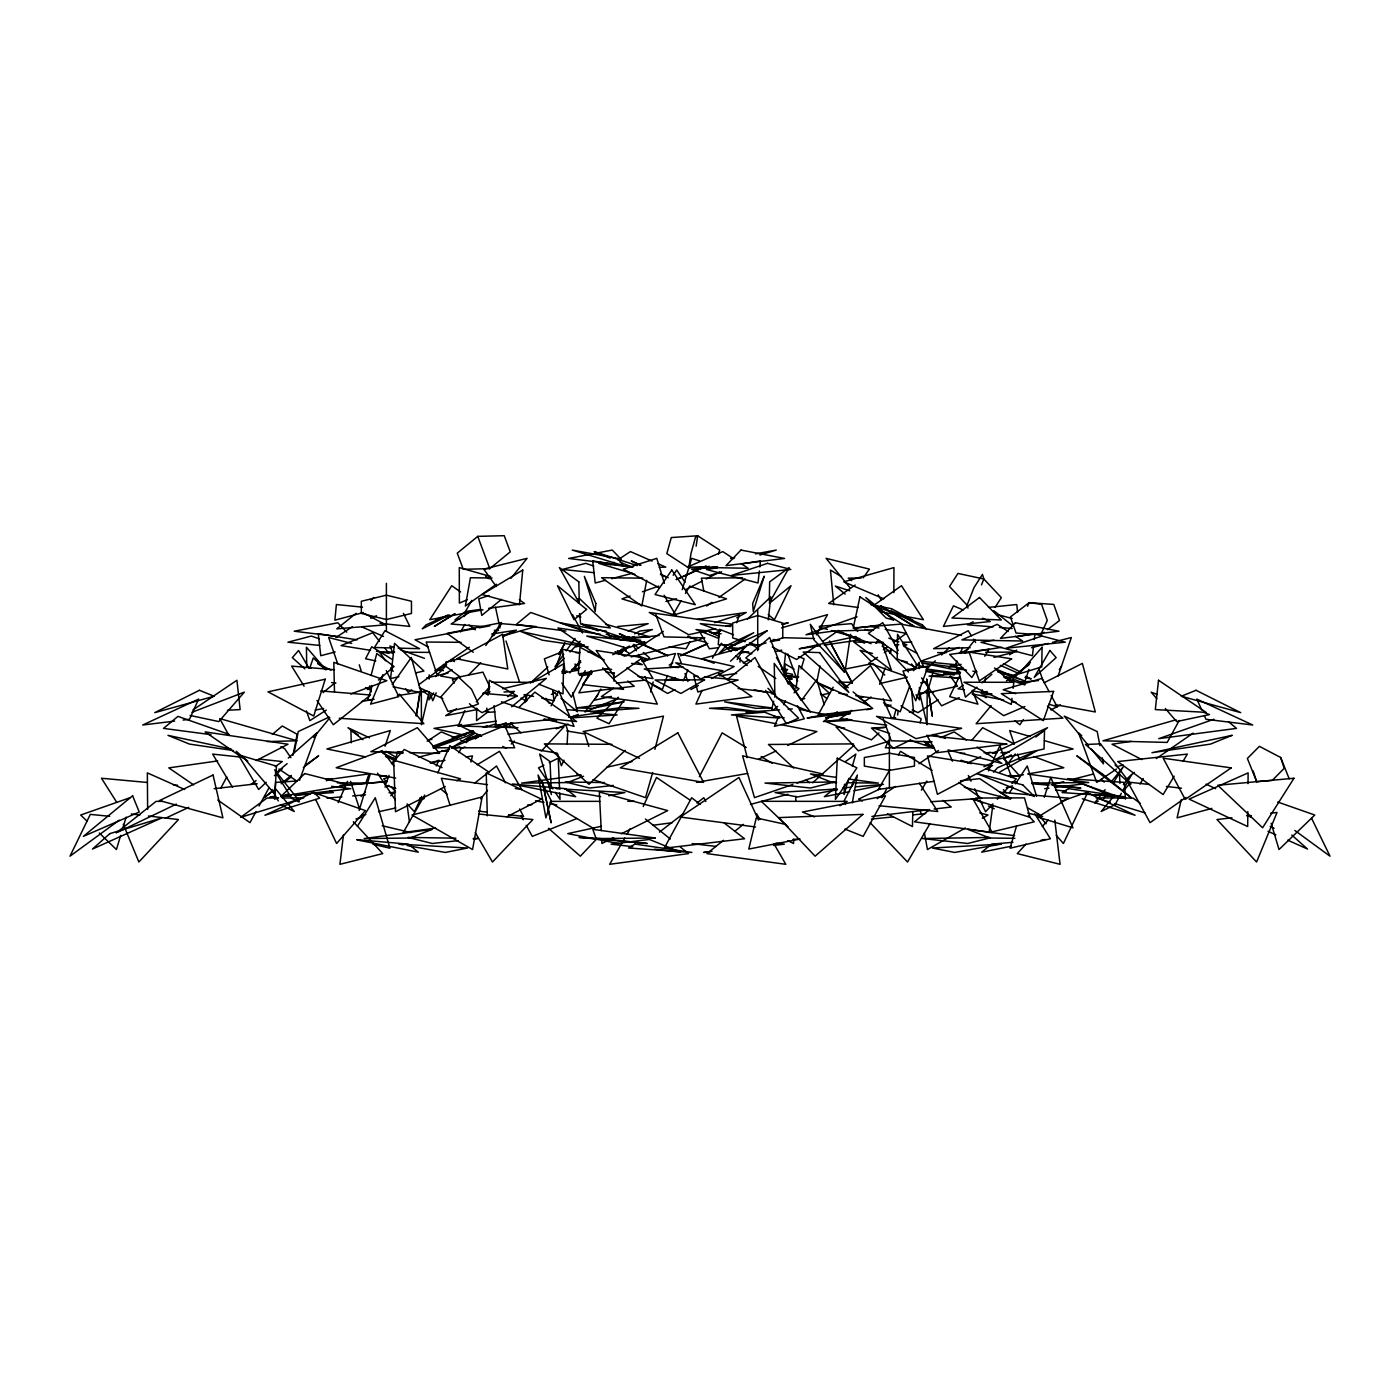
<?xml version="1.0" encoding="UTF-8"?>
<svg xmlns="http://www.w3.org/2000/svg" width="1400" height="1400" viewBox="0 0 1400 1400"><rect width="100%" height="100%" fill="white"/><g stroke="black" fill="none" stroke-linecap="round" stroke-linejoin="round"><path stroke-width="1.5" d="M893.865 592.655L893.952 567.595L843.798 581.858L883.82 598.85M429.047 691.565L428.977 699.913L433.615 692.93M429.152 679.053L429.17 674.87M1247.803 811.528L1247.697 826.543L1189.125 799.12L1248.118 772.887L1248.03 783.615M476.665 708.19L476.56 720.65L488.617 711.34M769.3 600.968L769.65 581.858L789.11 567.595L769.265 603.085M912.817 811.528L912.45 826.543L887.425 813.82M844.48 784.262L844.06 794.587L848.767 778.383M740.04 662.13L740.25 657.895M793.765 839.212L793.538 843.5L787.745 840.595M795.707 800.59L795.918 796.285M567.122 743.89L567.822 731.01L565.88 724.78M486.832 708.085L486.43 712.355L494.9 711.935M488.005 695.24L489.387 680.26L517.282 695.975M768.285 619.85L770.77 596.872L747.477 619.062M783.773 669.445L785.575 653.24M759.36 570.955L757.995 582.977L706.492 569.538L717.29 567.805M759.798 566.93L760.48 560.91L743.207 563.675M1033.585 645.697L1032.447 655.725L980.928 642.285L993.895 640.22M1034.25 639.678L1034.932 633.657L1017.66 636.423M1011.972 698.355L1011.29 704.392L963.97 682.255L1013.828 682.308L1013.127 688.327M343.455 834.803L339.938 864.308L382.76 853.597L353.325 821.712M796.058 688.38L799.05 665.56L829.378 693.262L821.153 695.03M992.863 805.157L989.1 832.545L1034.233 821.835L1028.352 815.71M419.93 691.477L416.238 716.012L420.28 691.845M850.605 634.322L845.425 668.99L873.075 663.477M705.058 566.825L688.8 567.928L691.023 553.332L695.485 537.25L697.707 535.78L719.688 550.077L718.567 554.102M696.115 546.21L697.707 535.78L671.282 537.548L666.82 553.63L688.8 567.928M897.61 715.015L898.24 710.85M852.285 802.865L857.36 775.023L844.305 800.572L845.477 804.423M646.712 580.317L641.812 606.025L601.597 577.745L642.775 578.13M294.35 751.747L298.252 731.553L329.245 717.028M292.967 755.265L297.185 734.317L282.275 726.005L272.283 734.405M820.015 665.98L816.742 682.185L869.47 705.81L853.125 691.863M1181.303 799.505L1177.068 817.863L1211.858 808.395M771.61 709.66L773.71 701.173M650.668 692.003L653.188 681.923M470.907 762.003L472.483 755.93L466.13 756.962M654.903 749.332L663.477 716.117L583.1 731.553L639.485 758.327M371.053 675.535L376.775 653.503L394.047 666.523L378.385 680.067M893.637 718.113L895.86 710.08M920.062 722.907L921.183 718.9L901.04 705.793M982.363 689.832L981.243 693.84L987.175 691.425M984.585 681.835L985.688 677.845M933.083 672.07L927.255 692.843L957.495 686.227L950.32 676.095M652.663 772.538L645.523 797.65L593.005 779.59M1016.523 826L1010.065 848.225L1050.403 838.758L1034.775 813.803M852.303 766.238L855.837 754.093L845.39 761.565M801.15 668.885L804.125 658.84L798.438 656.582M524.878 702.608L527.345 694.295M120.663 835.398L116.428 849.538L99.33 833.035M123.078 827.295L126.105 817.18M682.238 589.663L691.688 558.337L699.562 560.875M359.135 810.407L370.265 774.06M372.067 686.157L367.692 700.192L374.062 699.212L361.515 701.54M1024.432 683.392L1028.93 669.392M1044.278 797.265L1050.752 777.472L1072.925 827.837L1037.803 817.04M879.673 684.355L885.15 667.835M889.928 653.398L891.293 649.267M385.053 746.218L390.32 730.555L326.882 748.965L365.435 756.84M309.82 668.028L313.267 657.895L325.99 669.883M1058.068 676.06L1071.332 637.525L1052.502 642.355M487.305 694.33L489.457 688.293M667.468 675.535L662.375 689.553L645.435 680.54M670.372 667.52L675.465 653.503L642.04 661.22M299.477 780.395L316.873 732.847L288.312 758.048M509.373 726.653L510.86 722.61M555.117 669.375L561.435 652.067L544.372 658.84L549.115 674.905M736.645 622.738L739.602 614.653L714.665 622.597M389.078 775.39L385.385 785.278L395.815 788.288M394.24 761.548L397.933 751.66M909.877 685.738L900.183 711.778L883.505 702.765M967.977 608.16L967.05 605.115L974.067 587.492L982.45 574.438L983.85 579.005L1001.35 597.625L995.05 607.425M981.505 584.885L983.85 579.005L957.95 573.423L949.55 586.495L967.05 605.115M619.343 653.747L620.97 649.688M687.872 669.97L683.392 680.75L644.21 669.025L682.92 666.75M382.918 674.625L370.58 704.113L398.808 696.622L386.277 670.582M957.023 660.94L955.465 664.685L920.623 661.238L959.227 647.43M960.155 653.468L962.5 647.85M436.17 692.825L432.775 700.753L430.605 694.645M778.645 716.503L774.41 726.337L804.282 718.847L797.457 705.827M783.72 704.707L785.418 700.788M464.905 710.605L458.01 726.337L496.265 721.157M338.152 802.655L347.533 781.358M437.78 772.835L449.873 745.71L488.863 772.1M888.633 740.407L885.343 747.775L933.993 747.793M702.1 690.34L695.905 704.113L751.852 696.622L718.778 673.575M988.453 770.892L999.845 745.71L1011.658 777.367M643.195 806.54L656.495 777.472L690.288 800.258M1027.565 606.235L1029.21 602.648L1053.78 604.433L1059.485 620.532L1047.498 629.65M563.955 760.183L561.365 765.73L557.48 753.253M421.697 796.477L414.453 811.738L407.12 803.915M436.223 765.957L438.935 760.235L430.762 763M959.525 676.165L949.672 696.622L977.9 704.113L972.142 690.34M699.37 776.65L722.155 732.847L746.27 747.512M585.218 670.635L571.392 697.183L561.837 683.095M492.31 635.74L494.305 631.925M559.23 653.905L565.005 642.845L558.705 654.343M551.04 705.827L558.845 690.952L574.07 726.337L544.197 718.847M220.798 788.183L226.8 776.947M881.895 797.773L886.918 788.41M833.157 687.19L818.09 715.085L872.725 708.47L857.483 696.15M256.007 811.562L249.953 822.657L217.752 799.995M259.035 806.032L269.15 787.553M591.08 670.53L578.865 692.843L634.253 686.227L627.707 681.012M816.462 634.83L827.505 614.653L781.532 627.865M1179.255 720.405L1167.215 742.42L1102.938 740.793L1176.087 719.775M1121.33 793.31L1115.082 804.668L1101.17 811.51L1113.682 796.32M1123.413 789.53L1131.76 774.392L1123.413 784.508M460.653 631.89L464.8 624.47M458.798 752.71L461.755 747.495M689.99 641.847L686.07 648.778L669.06 646.695M875.98 643.423L877.957 639.957M471.835 600.39L465.465 611.468L480.235 609.472M424.707 795.095L403.183 832.545L435.575 828.082M600.863 689.062L594.457 700.192L611.468 696.395M621.128 653.8L623.262 650.09M624.785 838.093L609.665 864.308L688.52 853.597L680.242 846.965M626.955 834.347L630.192 828.73M889.928 769.492L878.29 789.477L934.115 781.288M898.38 754.95L900.498 751.31L932.12 770.403M681.17 600.74L672.613 615.405L726.548 598.867L689.727 586.093L685.44 593.425M930.055 823.48L907.55 862.015L870.117 822.675M737.153 659.54L745.097 645.977L735.367 650.65M1140.002 784.035L1143.222 778.575M712.407 658.175L721.28 643.335L731.01 651.648M1174.145 776.178L1163.138 794.587L1117.725 761.565L1187.34 754.093L1182.947 761.46M921.358 790.16L926.852 781.06M976.203 670.442L971.898 677.53L949.655 654.413L989.1 649.197L984.812 656.285M1059.31 669.742L1061.568 666.102M1103.672 798.367L1105.877 794.815M1113.56 782.442L1123.447 766.517L1111.67 781.392M624.067 699.685L609.087 723.712L596.89 718.13L618.345 697.253M357.402 826.28L375.27 797.738L389.935 848.225L372.942 844.235M493.657 635.758L501.55 623.648L535.955 626.517L503.562 635.758M1009.505 792.733L1013.04 787.395M1015.42 783.825L1027.25 765.992L1036.543 796.267M1023.4 719.548L1019.9 724.745L1014.825 720.685M673.173 575.242L676.707 570.028L685.09 582.295M789.04 679.56L792.61 674.275L784.525 672.805M913.57 670.705L919.222 662.358L919.257 668.605M485.8 645.488L501.498 622.615L447.02 633.413L473.287 652.26M392.192 684.548L411.32 657.528L421.243 692.843L393.015 686.683M554.925 666.715L563.727 654.343M566.247 650.808L575.067 638.435M863.188 577.832L869.435 569.135L826.105 558.337L850.483 588.403M561.855 671.668L564.392 668.202M592.288 671.562L582.628 684.6L623.56 689.378L602.77 667.992M784.997 672.945L787.553 669.48L781.288 669.375M801.762 700.017L816.83 679.753L824.233 704.69M597.975 694.628L585.043 711.97L618.555 698.11M1007.458 764.207L1015.21 753.988M975.118 639.572L964.32 653.258L970.567 652.26M1105.125 789.67L1094.66 802.9L1098.265 801.08M480.673 798.858L487.515 790.352M510.843 578.375L527.1 558.337L483.77 569.135L496.265 586.53M313.618 737.52L329.822 717.762M991.113 705.635L976.132 723.712L1062.915 718.13L1047.392 706.09M1123.29 791.14L1130.08 783.142M971.547 740.53L982.66 727.702L1013.653 743.68M569.66 672.91L580.457 660.59M476.315 701.872L489.773 686.788L482.912 672.14L458.517 677.11L452.41 679.665L454.125 683.322M391.44 763.648L404.267 749.508L442.102 767.655M993.493 772.153L997.535 767.742L1037.138 750.593L999.828 772.012M1026.06 844.043L1017.24 853.597L1060.062 864.308L1054.795 820.067M1042.265 826.49L1048.145 820.12M992.88 803.915L985.547 811.738L980.105 800.293M997.273 799.207L1000.195 796.075M1003.118 792.942L1008.98 786.678M1011.903 783.545L1016.295 778.837L985.618 768.512M555.503 667.415L564.218 658.175M570.028 652.032L580.178 641.27M596.418 839.212L580.352 856.188L548.485 828.31M390.74 795.778L395.15 791.175M435.592 676.602L445.97 665.805M370.808 600.512L373.713 597.52M463.838 616.577L466.742 613.637M361.095 796.53L365.435 792.155M468.475 675.062L480.795 662.725M266.227 782.267L258.668 789.477L236.197 751.31L247.765 761.145M519.26 707.105L534.905 692.16L576.642 721.577L548.38 718.55M730.503 661.202L745.78 646.747L701.89 658.753L714.157 663.25M926.083 669.567L935.375 660.817M941.57 654.99L949.322 647.71M1012.988 678.86L1017.748 674.363M1020.915 671.37L1030.453 662.392M625.222 750.365L588.962 784.262L544.372 743.872L611.923 744.327M511.245 743.977L514.378 741.09M878.972 732.9L871.413 739.847L826 721.683L852.11 720.16M530.285 683.06L547.837 667.012M812.63 782.81L854.035 745.308M574.35 667.905L580.86 662.13M274.4 775.722L282.485 768.617M845.197 687.715L870.485 665.56L891.503 700.822L855.715 695.678M367.412 689.553L372.12 685.492M977.007 687.155L965.458 697.183L958.002 668.727L966.472 670.128M981.977 682.867L991.882 674.275M563.587 673.715L566.86 670.933M618.957 654.413L627.06 647.483M1134.472 772.363L1126.212 779.398L1130.745 783.72M275.467 773.447L287.123 763.648M772.73 710.43L777.665 706.37M794.062 692.808L798.997 688.747L788.62 681.642M272.72 790.702L264.285 797.65L274.488 789.793M281.172 783.755L291.305 775.407M477.767 536.358L457.275 553.157L463.278 569.31L489.773 568.645L510.248 551.845L504.245 535.692L477.767 536.358L489.773 568.645M323.033 692.65L334.618 683.183M511.63 706.79L546.35 678.37L502.582 688.765M929.635 809.48L914.515 821.835L992.285 832.545L972.913 798.84M770 602.84L791.017 585.707L774.428 619.71L768.18 614.565M501.427 599.41L481.758 615.405L478.782 598.867L489.055 595.508M464.695 612.045L454.895 619.972L460.512 618.52M834.207 788.707L824.32 796.705L849.695 791.613M356.125 613.288L336.752 628.845L385.735 624.82L365.015 613.725M723.503 840.315L706.93 853.597L785.785 864.308L773.903 843.71M735.105 831.005L743.383 824.372M1035.842 737.03L1047.533 727.702L992.583 753.375L996.73 753.095M727.142 679.7L755.003 657.528L774.34 692.843L738.133 688.52M116.253 832.93L156.082 801.378L162.61 801.36M474.582 783.195L496.528 765.992L505.54 782.81M659.418 832.142L683.322 813.628M696.972 803.04L703.798 797.738L705.845 801.483M284.672 781.952L291.463 776.72M303.363 767.55L318.658 755.79L304.973 765.52M507.57 696.71L514.465 691.39L504 692.02M1044.068 632.258L1040.638 634.847L1016.085 633.062L1010.38 616.962L1029.21 602.648L1041.565 604.345L1047.27 620.445L1040.638 634.847L1034.477 634.008M411.723 689.85L408.24 692.423L405.738 688.905M418.705 684.722L446.618 664.178M450.1 661.622L453.582 659.05M119.192 820.19L70 856.188L90.3 814.38L109.743 816.322M250.845 784.42L256.078 780.605M275.293 766.64L282.275 761.565L259.07 759.062M883.418 649.758L886.918 647.238M893.935 642.215L906.185 633.413L885.238 629.265M1006.477 680.855L1029.105 664.65M873.337 605.692L901.46 585.707L923.44 619.71L880.845 611.8M837.27 711.76L823.358 721.577L847.262 719.005M1185.818 797.475L1150.047 822.657L1127.822 782.005L1149.295 784.49M496.405 584.22L465.377 606.025L470.418 577.745L492.048 578.008M706.668 606.025L711.918 602.332M718.918 597.415L745.15 578.988M852.04 710.36L839.947 718.847L886.69 725.183M864.15 701.872L871.062 697.008M613.55 688.135L601.352 696.622L657.3 704.113L644.928 676.585M855.19 585.008L828.625 603.47L858.183 607.477M817.6 644.962L796.582 659.505L772.31 647.01M822.867 641.322L838.635 630.403M1156.347 758.572L1193.15 733.11M644.35 661.553L649.653 657.913L643.3 652.47M469.298 647.29L435.627 670.303L426.16 642.04L461.09 642.32M877.485 657.335L868.945 663.145L905.66 676.095M884.31 652.697L887.722 650.387L908.46 671.965M918.995 763.7L938.49 750.505M192.903 709.975L236.932 680.26L240.135 709.59L227.447 710.273M1116.465 769.055L1096.707 782.372L1078.578 732.847L1081.745 735.648M475.195 738.938L480.463 735.42M877.258 798.613L895.423 786.503M427.192 741.247L441.35 731.903L456.733 738.465M579.512 644.508L575.89 646.887L584.08 645.015M626.185 656.005L663.303 631.488M963.375 685.265L958.055 688.782L964.408 689.745M1009.558 654.78L1016.663 650.09M336.017 637.455L352.363 626.71M610.452 564.707L614.093 562.31M617.733 559.93L630.438 551.582L652.05 561.085M471.275 611.048L451.115 624.015L482.965 626.57M669.183 665.105L672.753 662.812M326.305 710.097L309.838 720.65L306.425 710.903M938.21 699.702L917.98 712.653L912.17 709.905M456.435 708.785L445.655 715.663L477.75 709.433M451.623 747.793L474.705 733.425M952.49 664.738L948.868 666.995L961.1 664.387M454.738 613.847L434.297 626.43L454.93 613.69M477.173 764.785L499.502 751.31L521.71 789.477L515.27 788.532M839.895 805.735L847.175 801.378L761.267 801.308L788.113 826.91M996.852 758.817L1044.523 730.555L1044.033 748.965L995.015 759.903M532.683 681.73L563.553 663.845L563.01 693.84L538.738 684.163M474.285 731.99L467.25 736.05L433.877 748.003M986.93 768.74L992.547 765.538M1003.765 759.115L1011.255 754.845M965.283 827.977L927.447 849.538L924.385 832.72M982.31 818.265L987.98 815.028L979.738 812.91M391.72 794.308L395.43 792.225L389.007 792.785M736.82 617.767L746.218 612.465L697.358 619.36M960.523 653.275L968.047 649.11M486.377 693.753L490.07 691.758M440.965 617.312L435.61 620.183L449.698 614.968M452.13 669.83L440.598 676.008L455.665 678.685M973.123 621.793L967.47 624.82L993.038 626.92M690.847 689.553L698.372 685.545M711.55 678.528L734.142 666.523L677.758 653.503L681.38 663.512M1050.91 709.975L1060.447 704.935M743.225 662.97L748.86 660.03M674.992 689.605L667.625 693.455L651.227 684.04M685.387 589.785L702.433 580.93M706.23 578.97L719.477 572.093M448.262 615.475L422.275 628.845L426.195 624.82L447.755 615.108M256.27 760.55L288.015 744.222L205.1 731.903L243.652 758.572M612.762 654.71L629.562 646.048M637.035 642.215L640.762 640.29L608.878 635.565M623.508 639.485L629.055 636.633M634.602 633.798L640.168 630.962L652.452 629.545L638.435 635.005M859.722 698.477L863.31 696.64M506.8 816.76L541.468 799.12L486.255 772.887L487.287 815.815M445.287 786.59L395.5 811.738L393.662 760.235L460.6 778.837L456.767 780.78M1044.068 682.78L1082.375 663.407L1095.307 711.97L1055.32 704.637M613.532 837.69L601.913 843.5L601.702 839.212M621.267 833.822L667.712 810.6L599.322 791.997L601.265 830.62M543.9 765.24L538.528 767.883L552.86 788.9M549.255 762.597L558.197 758.205L559.545 788.567M910.735 739.97L893.48 748.335L871.483 728.035L884.24 727.668M706.545 566.09L676.288 579.617M118.195 832.003L176.365 804.108M967.365 763.122L980.595 756.77M986.283 754.04L990.062 752.238M758.572 759.238L776.072 750.942M787.727 745.395L816.9 731.553L780.938 724.657M880.215 788.812L858.532 799.12L862.383 801.08M502.582 636.668L516.425 630.157L491.645 634.008M165.34 818.317L188.773 807.345M983.85 766.745L993.528 762.212M959.192 697.637L941.605 705.81L921.567 677.898M676.358 579.46L705.565 566.212M707.788 643.37L680.54 655.725L707.508 643.965M551.372 694.435L555.275 692.685M1024.888 706.528L1003.712 715.663L972.125 693.892L1003.572 700M370.72 618.222L376.53 615.755M703.78 637.822L698.005 640.29L706.282 642.372M713.387 633.727L721.087 630.438M478.117 734.72L466.077 739.847L480.305 734.773M496.16 727.003L506.205 722.733M931.035 741.755L925.278 744.222L933.555 746.288M940.66 737.642L954.118 731.903L966.49 740.075M467.373 599.69L459.375 603.085L459.27 567.595L490.613 576.52M433.895 747.512L473.252 731.028M472.273 706.405L478.398 703.867L471.52 689.22L458.517 677.11L441.017 696.745L447.895 711.392L472.273 706.405L469.385 703.727M287.158 794.325L281.312 796.705L289.993 795.707M576.835 818.528L532.298 836.378L526.207 825.3M556.238 728.805L568.085 724.062M384.93 787.01L388.902 785.435M583.555 776.23L567.56 782.565L521.535 783.108L581.053 775.023M570.78 717.308L578.253 714.385M628.425 638.907L634.428 636.58M575.942 669.13L579.845 667.608M192.01 712.267L244.318 692.16L218.82 721.577L190.085 715.452M503.562 635.442L511.367 632.45M432.81 746.253L473.043 731.028L452.095 737.782M483.105 727.212L487.13 725.69M350.7 694.015L386.803 680.715L333.812 662.358L334.477 691.565M628.093 631.067L648.2 623.648L617.61 626.517M642.512 660.24L646.608 658.753L638.242 656.46M500.64 727.51L512.837 723.135M278.582 797.755L274.592 799.155L275.608 782.425L297.412 780.972M282.555 796.337L288.523 794.202M326.34 780.762L332.308 778.645L325.762 779.065M857.045 616.77L805.98 634.725L836.22 630.735M1213.888 719.25L1158.745 738.657L1236.498 728.385L1228.483 721.718M130.095 797.685L80.675 815.028L86.905 821.03M1061.252 801.308L1087.905 791.997L1063.388 843.5L1056.195 835.275M630.122 596.032L621.933 598.867L675.885 615.405L664.125 595.245M642.39 591.762L658.77 586.093M792.855 784.455L754.477 797.65L742.56 755.79L823.148 774.025L796.898 783.055M387.8 777.472L383.705 778.837L386.627 781.97M461.142 748.335L465.185 746.97M709.24 566.282L703.08 568.278L716.31 567.14M485.327 727.178L495.722 723.87M420 799.995L424.025 798.7M888.65 741.195L858.322 750.803L836.097 726.915L844.69 728.053M356.002 818.947L362.197 817.04M759.903 555.048L776.282 550.06L755.475 553.875M782.093 624.663L788.235 622.79L782.005 623.945M721.613 571.83L709.538 575.47L691.705 569.45L717.517 566.738M665.105 680.75L675.413 677.653M1118.985 766.15L1123.01 764.942M766.08 642.933L757.715 645.418L749.367 642.933M770.245 641.673L782.775 637.945L782.775 623.035L757.715 615.58L732.673 623.035L732.673 637.945L745.185 641.673M1006.267 787.692L1012.533 785.89M750.54 804.405L787.85 794.255M363.457 612.517L334.863 620.183L336.402 604.538L362.53 607.163M605.517 580.3L595.21 582.977L592.725 560.91L631.61 567.122M611.695 578.673L632.293 573.3M335.178 651.962L320.757 655.725L318.273 633.657L357.158 639.87M1051.155 784.875L1063.755 781.637M1074.255 778.942L1093.155 774.095M993.895 657.37L1016.908 651.472M1031.572 647.71L1048.303 643.423M665.91 601.492L676.515 598.815M631.225 656.915L697.445 640.29L687.837 636.195M418.442 757.19L449.488 749.403M453.635 748.37L459.83 746.812M989.94 837.918L967.75 843.483L922.337 838.53L989.783 837.445M445.76 662.13L460.162 658.543M383.127 782.303L387.31 781.27M880.407 683.445L907.375 677.18M398.912 676.69L390.565 678.58L394.52 643.335L423.955 671.02L415.608 672.91M426.755 677.88L448.017 673.067M701.137 631.942L688.712 634.725L649.25 612.465L732.095 624.173M705.267 630.997L715.61 628.67M725.952 626.343L732.148 624.942M606.55 767.305L631.995 761.548M775.39 651.577L781.778 650.142M361.533 815.517L365.803 814.572M378.63 811.738L395.71 807.957M601.387 826.262L567.77 833.63L618.94 843.622M856.1 636.457L799.19 648.778L820.102 645.715M800.608 699.475L804.72 698.6M853.93 790.773L881.423 785.26M1011.29 846.23L981.68 852.163L991.567 844.165L1013.005 842.275M1040.9 840.298L1045.135 839.44M608.773 795.778L624.925 792.558L564.795 789.128M579.477 675.378L591.815 672.962M850.15 712.985L825.492 717.85L849.975 713.895M866.6 709.747L870.712 708.942M799.977 839.055L748.79 849.048L756.262 817.95L785.68 824.407M483 609.822L429.783 619.71L451.745 585.707L460.53 591.955M474.827 628.635L415.03 639.73L428.19 647.01M479.097 627.847L489.773 625.87M730.52 558.46L734.685 557.69M315.227 710.045L323.645 708.488M561.942 673.173L578.113 670.215M609.262 668.395L578.41 673.96L579.985 647.255L604.363 660.03M837.462 789.775L797.3 796.985L775.075 792.558L837.358 789.005M920.658 682.903L927.115 681.747M696.413 782.372L747.653 773.43M1010.695 776.947L1023.435 774.742M1027.688 773.99L1063.825 767.742L1033.812 756.56M581.385 675.727L591.587 674.082M430.168 762.738L444.973 760.358M974.733 651.595L1001.788 647.273M397.39 695.625L427.105 691.058M740.145 653.082L748.597 651.788M1131.112 741.37L1111.985 744.222L1141.858 759.587M824.285 645.102L857.727 640.185M568.54 717.22L602.508 712.25L566.72 709.695M274.207 796.372L269.99 796.985L274.207 796.705M712.023 851.218L703.587 852.442L709.923 852.005M217.665 760.935L168.787 767.883L193.567 784.858M719.477 675.867L736.593 673.452M461.597 724.483L433.965 728.385L464.992 735.385M330.365 779.258L369.075 773.867L365.785 783.108L337.348 782.845M488.688 608.317L524.58 603.47L519.278 599.778M853.51 628.46L879.428 625.048M508.06 734.335L563.903 726.915L541.678 750.803L509.32 740.548M652.803 825.282L672.157 822.727M717.885 647.745L709.398 648.778L699.58 631.435L706.055 632.153M771.015 641.218L779.52 640.185L773.028 639.468M174.615 721.105L142.713 725.008L198.625 699.09L189.508 719.285L183.12 720.055M581.613 674.433L590.293 673.383L583.94 673.925M850.465 712.722L807.082 718.043L822.99 714.928L850.553 712.565M1044.68 788.707L1048.932 788.183M1055.32 787.395L1082.987 783.983L1114.138 796.705L1094.608 794.465M871.885 816.462L927.64 809.812M934.08 809.043L951.23 807.012L942.795 800.398M1232 817.775L1216.985 819.543L1256.587 862.015L1277.045 812.472L1270.623 813.225M1247.015 816.008L1251.303 815.5M214.183 788.69L257.145 783.738M294.35 795.218L350.787 788.707L331.625 786.345M773.535 845.425L784.385 844.165L775.863 843.115M960.505 780.762L979.755 778.645L1010.363 799.155L964.373 787.273M626.745 638.995L659.155 635.46M427.56 739.847L431.882 739.375M453.495 737.012L459.97 736.312M613.41 785.435L589.628 788.025L565.407 781.952L604.572 782.582M458.202 840.648L432.25 843.483L408.047 837.41L455.91 838.18M473.34 839.003L477.662 838.53L473.305 838.46M616.385 683.13L644.543 680.19L626.99 667.8M340.428 785.33L382.812 781.952L340.183 785.75M603.032 669.375L609.56 668.692L603.278 668.815M871.447 819.087L893.13 816.883M912.642 814.905L925.645 813.575M988.505 607.39L1016.803 604.538L1017.572 612.36M527.468 805.087L531.825 804.668M1021.195 682.168L1038.485 680.575M842.765 787.955L851.34 787.202M855.628 786.817L883.47 784.367M792.96 839.492L799.365 838.933M326.988 798.14L341.95 796.845M352.66 795.918L365.488 794.815M919.1 693.175L933.905 691.915M819.403 626.325L851.655 623.648L856.17 630.56M960.278 673.54L929.058 676.113L960.505 678.142M991.288 694.295L982.642 695.012L986.038 697.707M1256.675 781.69L1272.233 780.413L1284.22 768.303L1280.668 757.488L1259.388 746.34L1247.382 758.45L1256.675 781.69L1253.105 770.858M886.165 727.108L873.477 728.035L889.7 733.442M437.045 669.778L443.433 670.6M960.523 672.227L943.688 673.435L954.31 674.975M779.66 709.835L745.972 712.25L752.343 713.178M788.095 709.24L792.295 708.942M380.047 776.212L386.575 775.74M282.66 796.11L291.095 795.515M295.33 795.218L310.1 794.185M314.335 793.887L333.34 792.558L330.137 790.597M1000.877 752.798L1009.19 752.238M884.975 705.548L891.065 705.145M930.667 801.762L981.68 798.367L958.667 782.442M571.008 717.903L617.137 714.928L594.247 713.055M483.07 693.28L489.352 692.895M891.258 717.85L895.615 717.587M915.757 669.095L907.235 669.48L913.553 669.935M575.803 652.628L579.915 652.488M588.157 652.19L592.27 652.032M873.425 629.86L837.935 630.962L871.097 643.668M970.148 647.727L933.572 648.69L968.222 630.718L971.39 635.758M617.68 637.683L649.827 636.878L605.938 624.26M690.602 637.875L697.06 637.718M267.067 741.562L297.062 740.793L219.73 718.567L228.76 735.087M463.347 741.79L467.635 741.685M960.435 753.375L964.722 753.27M984.06 752.78L996.94 752.465M963.708 669.27L953.435 669.515L922.355 663.04L963.375 668.29M659.295 567.262L665.805 567.14L657.947 563.692M571.935 669.375L578.2 669.253M861.157 578.008L848.19 578.165L851.637 580.597M1031.87 783.09L1088.727 782.565L1028.545 774.165M742.56 577.798L701.383 578.165L703.815 591.028M876.837 642.46L883.383 642.407M903.035 642.233L911.767 642.163M937.685 652.628L946.417 652.575M959.507 652.47L966.053 652.435M985.688 652.278L1014.038 652.085M853.457 743.89L768.46 744.468L793.695 768.04M277.795 798.017L266.945 798.07L240.678 817.32L303.852 797.878L282.135 797.983M975.765 798.035L1024.502 797.878L1029.962 817.32L971.425 798.7M839.457 682.273L852.512 682.255M894.81 644.77L898.817 644.77M902.842 644.788L906.868 644.788L902.86 643.3M735.56 644.77L718.253 644.788L719.46 629.317L733.425 634.725M746.375 644.77L759.343 644.77M550.428 801.378L599.83 801.343M627.76 801.325L634.2 801.308M491.627 682.255L532.98 682.308M432.95 747.775L449.558 747.793M665.455 679.91L689.097 679.962M419.685 798.035L423.92 798.053M394.678 652.137L379.418 652.032L385.683 660.817M405.598 652.225L429.59 652.4M603.278 669.34L611.695 669.41M836.622 782.617L832.44 782.565L810.46 773.867L835.957 777.332M847.087 782.74L878.465 783.108L848.715 779.065M1014.913 838.32L989.817 838.023L967.82 829.325L1014.58 835.678M782.32 637.683L814.468 638.505M704.847 637.875L664.003 636.878L655.865 614.653M932.12 741.79L891.275 740.793L883.12 718.567M403.06 752.465L370.842 751.678L417.34 727.702L439.565 753.375L409.5 752.622M391.668 647.955L374.465 647.5L384.983 630.718L419.632 648.69L398.125 648.13M517.895 727.72L460.512 726.023L481.6 736.242M494.392 630.315L498.575 630.438M909.335 712.145L913.57 712.355L911.4 688.817M1016.82 782.18L1012.637 781.952L1016.908 782.337M556.202 788.637L560.508 788.883M669.883 667.012L678.475 667.503M543.55 719.898L556.605 720.668M339.255 718.27L423.868 723.712L399.35 694.137M382.13 751.957L402.868 753.375L398.947 751.538M1009.067 775.442L1019.953 776.212L1004.29 758.94M926.17 670.845L955.605 672.945L926.363 668.99M494.498 726.023L498.733 726.337M505.067 726.793L515.637 727.58M999.425 627.445L1012.2 628.495M320.828 690.935L370.562 695.012L333.305 724.745L317.012 700.472M334.495 669.742L291.637 666.102L304.08 686.175M483.017 693.35L516.845 696.238L482.02 712.653L470.995 705.582M784.122 675.202L798.7 676.9M1031.835 783.668L1048.88 785.173M1053.15 785.558L1080.852 788.025L1052.87 785.102M357.017 839.633L408.433 844.165L418.32 852.163L356.983 839.878M331.625 682.57L335.947 682.955M147.21 782.46L101.465 778.242L116.585 802.077M173.338 784.858L177.695 785.26M730.887 626.517L700.298 623.648L720.405 631.067M698.023 676.288L693.805 675.885L697.83 692.003L738.185 680.032L704.375 676.865M879.06 805.735L937.79 811.51L919.345 783.23M846.3 719.285L850.57 719.705M594.195 572.688L562.38 569.45L585.725 563.343L593.74 566.038M319.743 645.435L287.928 642.197L311.273 636.072L319.287 638.785M478.677 814.012L532.875 819.543L492.45 862.015L475.3 832.65M633.115 566.965L598.71 563.343L634.935 574.262M380.012 623.315L409.815 626.43L403.392 613.322M1033.498 783.072L1048.565 784.648M242.2 757.26L212.66 754.093L232.47 787.22M710.378 632.625L721.175 633.798M631.61 663.442L642.32 664.685L636.475 661.867M1166.48 786.468L1181.513 788.2M1055.53 789.968L1066.38 791.21M1085.928 793.468L1090.267 793.957M632.782 846.668L611.082 844.165L649.39 839.44L680.54 852.163L654.5 849.17M692.142 843.622L716.03 846.423M131.285 813.977L139.86 814.992M148.435 816.008L178.482 819.543L138.862 862.015L123.322 824.355M478.537 811.09L487.113 812.122M508.567 814.678L523.582 816.462L519.575 808.972M612.028 563.78L568.663 558.46L612.273 550.06L621.233 559.405M641.445 643.3L645.697 643.825M786.782 676.305L797.633 677.635M337.575 636.528L294.21 631.207L337.82 622.79L346.78 632.153M441.805 750.61L448.175 751.398M565.933 631.032L516.25 624.47L530.705 612.465L581.753 630.42M386.942 652.225L393.172 653.048M211.015 734.668L163.502 728.385L177.94 716.38L229.005 734.352M755.58 826.98L680.278 817.04L738.955 777.472L758.485 820.085M487.445 784.683L441.35 778.242L450.03 805.07M605.92 671.93L614.477 673.137M638.015 676.462L652.977 678.58L638.575 654.465M838.88 693.262L847.298 694.47M773.587 716.293L784.21 717.85M588.262 646.94L542.273 640.185L520.712 631.435L583.94 645.12M233.415 750.558L189.525 744.1L167.965 735.35L231.193 749.053M600.372 634.288L557.865 627.988L601.668 658.298M972.895 691.058L991.988 693.997M1004.028 676.515L1012.113 677.793M370.16 650.265L341.023 645.61L372.68 632.712L379.435 641.288M376.408 651.262L388.885 653.258L384.842 648.13M788.148 678.37L792.225 679.035L788.113 678.212M972.825 671.16L977.06 671.86M566.808 730.975L584.92 733.933L588.788 746.41M540.383 750.347L556.483 752.972M1053.29 785.242L1066.03 787.43M1104.303 793.975L1112.807 795.428M395.692 778.05L336.175 767.742L382.2 750.593L393.838 765.905M566.773 790.528L600.6 796.617M403.06 844.847L398.842 844.095L467.565 848.015L445.34 852.442L407.295 845.617M961.467 635.372L901.688 624.295L923.685 666.295M776.702 723.835L736.523 716.117L747.25 757.628M1011.972 701.628L1016.155 702.433M535.517 800.782L544.04 802.445M550.428 803.688L556.832 804.947M870.572 626.36L878.955 628.023M998.252 672.035L1014.738 675.465M1025.028 677.617L1031.205 678.895L1025.43 676.358M799.715 709.345L827.33 715.085M375.777 660.923L365.575 658.753L371.752 646.747L391.668 659.12M525.28 694.593L533.505 696.378M541.73 698.145L554.067 700.822L552.702 690.445M1027.775 813.155L1042.737 816.462M754.25 689.727L767.008 692.58M771.26 693.525L775.495 694.488M579.477 652.995L562.468 649.197L565.163 673.488M385.525 756.577L396.183 758.957M915.81 664.913L926.45 667.31M926.625 671.492L943.32 675.273M949.585 676.69L957.933 678.58M382.183 825.738L410.9 832.545M872.462 653.45L860.108 650.387L870.87 661.168M901.285 660.59L907.462 662.13M726.985 647.57L737.327 650.16M741.475 651.192L751.817 653.8M948.045 749.928L1001.858 763.42L977.095 747.075M351.697 643.423L328.668 637.525L337.75 663.898M997.92 614.705L1012.217 618.538M617.347 650.738L621.53 651.892M819.28 627.095L827.383 629.405M831.425 630.56L859.775 638.645M576.678 615.843L580.86 617.05M1030.138 736.488L1009.68 730.555L1014.283 744.258M1044.47 740.653L1073.118 748.965L1019.567 759.903L1017.59 754.04M1110.41 802.27L1096.148 797.878L1133.055 798.07L1140.072 803.197M1114.487 803.53L1145.06 812.928M310.905 668.185L306.74 666.907L306.425 647.255L325.553 669.253M1082.34 798.77L1135.102 815.255L1088.237 793.153M1015.63 693.683L1003.153 689.745L1042.02 678.37L1049.108 691.635M1048.898 704.165L1057.21 706.79L1051.138 695.415M705.722 630.543L714.035 633.202M932.977 734.475L945.455 738.447M637.21 565.617L594.125 551.582L610.155 558.128M849.765 590.8L835.38 586.093L845.215 594.09M909.983 740.215L934.325 748.335L923.79 741.282M501.463 701.785L553.7 719.285L496.02 725.008L494.077 705.582M961.065 760.235L971.285 763.683M998.007 671.843L1024.065 680.75L995.837 669.025M1024.8 684.933L1010.398 679.98L1015.42 679.84L1025.43 683.847M576.852 774.025L580.895 775.407M316.19 793.433L365.4 810.6L336.613 843.5L315.717 799.628M1277.727 802.025L1314.775 815.028L1279.023 849.538L1271.165 823.253M1123.413 798.455L1067.693 778.645L1124.392 782.425L1125.408 799.155M393.977 647.43L389.918 645.977L393.05 653.468M400.085 649.617L424.463 658.332M864.78 629.317L868.788 630.788M888.825 638.155L898.852 641.83M1157.17 694.47L1151.15 692.16L1156.803 698.688M1203.457 712.267L1209.495 714.577L1176.648 721.577L1165.307 708.505M1003.993 677.425L1009.977 679.718M718.077 638.137L696.028 629.545L708.33 630.962L719.442 636.633M814.572 816.9L802.428 812.035L885.5 795.778L863.153 836.378L844.935 829.062M620.165 562.222L632.17 567.14M598.185 630.875L582.173 624.33L633.447 641.025L620.218 639.887L606.2 634.148M776.895 698.11L810.425 711.97L774.218 663.407L774.918 697.288M963.148 609.962L953.47 605.832L943.408 626.43L990.22 621.53L982.485 618.222M460.565 740.11L466.34 742.577M660.642 574.577L666.435 577.097M639.048 643.125L667.957 655.725L640.71 643.37M1000.335 665.35L1017.712 672.98M361.882 626.92L383.512 636.423M184.713 789.512L147.35 772.887L147.63 809.375M1267.962 831.285L1275.873 834.837M1287.737 840.157L1307.513 849.048L1291.745 835.03M817.495 683.183L833.262 690.253M915.898 667.293L897.172 658.822L897.54 634.322L917.297 665.332M640.99 565.337L631.26 560.91L640.168 565.233M660.45 574.157L668.238 577.692M636.808 641.602L619.29 633.657L637.122 642.285M419.317 687.645L442.767 698.548M369.512 737.782L347.935 727.702L362.95 739.69M382.585 753.13L396.13 759.483M840.735 632.03L864.447 643.178M1206.082 784.14L1215.655 788.707M1246.91 815.273L1250.795 817.128M1270.168 826.42L1274.053 828.293M615.072 651.595L624.803 656.267M502.688 746.462L506.52 748.335M1003.433 663.6L1018.955 671.178M280.368 804.668L294.297 811.51L274.82 787.885M298.988 801.99L291.777 798.367L275.293 771.82M975.065 799.155L982.73 803.04M988.47 805.945L994.227 808.832M331.03 670.18L317.625 663.407L322.858 667.153M365.505 687.61L371.245 690.515M659.312 587.808L623.332 569.135L656.81 558.337L664.37 583.398M903.648 646.153L917.105 653.363M450.765 659.523L454.51 661.605M280.928 746.637L284.672 748.72L290.885 757.663M521.01 698.058L526.575 701.207M1011.132 798.508L1000.02 792.225L1068.48 798.14L1040.76 815.255L1027.81 807.923M386.067 755.913L395.43 761.25M794.01 669.113L784.928 663.845L785.137 674.555M358.26 734.913L350.928 730.555L351.26 742.822M385.77 751.205L396.777 757.733M621.968 648.935L629.212 653.258M550.095 802.48L593.758 828.59M841.54 576.712L830.445 570.028L833.753 604.712M761.128 756.56L772.258 763.332M884.87 704.2L888.457 706.492M1008.123 631.488L997.22 624.33L961.852 639.887L1022.648 641.025L1015.385 636.247M733.67 558.74L722.767 551.582L687.4 567.14L748.195 568.278L740.933 563.517M751.608 644.332L758.678 649.005M279.002 769.055L296.957 781.165M882.14 646.082L891.012 652.137M897.855 653.66L868.403 633.413L882.648 622.615L898.205 650.457M751.1 661.553L745.815 657.913L769.633 637.525L788.253 684.18M758.153 666.4L775.775 678.528M485.642 576.38L489.177 578.847M423.08 691.303L428.365 695.012L421.453 724.745L421.312 690.06M1294.86 830.48L1330 856.188L1311.538 818.178M443.345 664.423L460.442 677.145M469 625.012L475.335 629.825M878.097 639.625L884.747 644.77M700.192 804.352L691.653 797.738L664.23 848.225L744.572 838.758L724.097 822.885M993.86 610.697L1013.233 626.255M645.452 819.053L670.303 838.985M838.88 681.117L842.258 683.847M820.33 693.262L826.945 698.67M440.632 788.847L447.352 794.36M552.79 691.46L557.707 695.52M560.997 698.233L577.395 711.778L572.688 692.702M994.49 667.975L1010.905 681.73M840.053 680.697L848.225 687.68M735.875 655.795L747.215 665.49M633.762 644.315L638.54 648.392M1115.082 765.048L1118.25 767.847M304.885 668.903L292.338 657.633L298.585 650.475L309.05 668.395M510.44 723.153L521.028 732.9M806.295 779.835L809.445 782.775M579.267 598.36L610.33 627.935L580.668 624.015L579.53 613.585M1101.24 779.293L1104.233 782.163M767.935 688.31L798.56 718.13L786.363 723.712L765.642 690.445M873.95 664.265L884.73 675.062M1003.38 789.653L1006.32 792.715M391.02 786.678L395.412 791.367M623.577 647.133L626.395 650.195M1037.47 813.89L1046.115 823.76M1088.605 745.745L1064.28 716.117L1097.197 731.553L1099.945 745.692M1091.3 749.053L1103.462 763.858L1102.29 757.803M274.627 769.825L299.495 801.238M545.475 698.337L549.255 703.395M911.558 663.95L915.303 669.183M390.688 667.835L393.207 671.352M855.33 627.9L857.745 631.418M555.258 792.418L560.035 799.418L559.738 792.907M434.928 670.705L438.322 675.71M906.78 680.715L909.09 684.215M916.038 694.68L919.502 699.913L919.415 687.4M377.475 773.115L395.238 799.872M973.49 639.117L975.59 642.46M852.128 683.27L829.483 641.008L852.32 682.92M633.045 645.19L636.37 650.755M878.185 594.843L881.37 600.39M756.63 813.733L759.867 819.367M776.475 657.51L800.992 700.192M521.133 816.077L523.163 819.77M272.037 789.53L278.285 800.887M572.495 614.653L582.523 632.992M524.072 694.628L527.082 700.21M968.31 775.495L971.04 781.218M974.663 788.847L978.303 796.477M1201.812 710.097L1196.842 699.09L1252.737 725.008L1205.96 719.285L1204.297 715.61M948.185 751.52L952.49 761.215M883.137 698.81L891.747 718.48M1280.668 757.488L1289.19 778.785M787.762 653.992L797.58 680.925M685.02 673.523L687.925 681.538M1038.66 668.028L1042.807 680.19M505.977 641.008L519.645 682.29M350.543 781.428L359.608 809.13M359.275 664.79L361.13 670.74M551.407 794.587L539.613 754.093L550.06 761.565L551.145 788.392M369.74 685.843L371.402 691.845M495.495 607.233L499.94 627.935M575.032 663.95L576.258 670.04M920.185 809.585L920.955 813.785M407.137 805.157L409.447 822.01M956.305 664.072L957.233 672.367M577.938 598.972L578.392 603.137M1119.352 772.66L1119.965 783.492M613.69 672.753L614.11 681.24M889.385 735.525L889.385 788.043M757.715 610.365L757.715 650.633M386.4 583.327L386.4 631.365M927.167 690.06L927.045 724.745L920.132 695.012L927.167 690.06M1042.072 647.255L1041.757 666.907L1018.833 673.96L1042.072 647.255M837.27 758.205L835.433 799.418L856.923 767.883L837.27 758.205M276.465 766.15L274.89 794.343L242.27 755.93L276.465 766.15M595.84 603.47L595.245 611.468L584.343 576.38L595.84 603.47M522.76 570.028L519.452 604.712L482.09 594.545L522.76 570.028M1158.517 680.26L1155.315 709.59L1206.082 712.355L1158.517 680.26M482.108 796.968L472.552 849.538L412.02 815.028L482.108 796.968M853.038 782.005L852.267 785.96L853.038 782.005M859.933 596.872L853.265 627.935L902.09 624.015L859.933 596.872M551.145 800.572L545.913 817.863L538.09 775.023L551.145 800.572M764.155 576.38L753.253 611.468L752.657 603.47L764.155 576.38M325.238 679.21L313.723 716.012L268.012 691.845L325.238 679.21M1053.605 691.39L1043.368 720.65L1001.28 693.665L1053.605 691.39M928.042 666.102L915.722 700.753L902.965 671.02L928.042 666.102M1049.913 650.475L1034.215 677.355L1056.142 657.633L1049.913 650.475M1293.985 778.242L1262.608 827.767L1217.755 785.26L1293.985 778.242M671.79 570.028L655.025 594.545L695.31 604.712L671.79 570.028M726.32 645.61L719.267 653.258L753.76 632.712L726.32 645.61M740.95 550.06L726.005 565.635L784.543 558.46L740.95 550.06M1015.385 622.79L1000.458 638.383L1058.995 631.207L1015.385 622.79M304.745 773.553L280.805 796.53L348.845 784.875L304.745 773.553M109.83 833.63L92.487 849.048L161.7 817.95L109.83 833.63M862.907 814.38L815.115 856.188L778.593 817.617L862.907 814.38M132.615 795.778L83.353 836.378L139.248 812.035L132.615 795.778M586.565 609.438L574.07 619.71L557.48 585.707L586.565 609.438M767.148 630.718L743.085 648.69L728.892 647.5L767.148 630.718M979.493 597.52L951.965 618.03L1001.315 619.972L979.493 597.52M642.653 657.633L615.072 677.355L596.155 650.475L642.653 657.633M1231.212 767.883L1185.205 799.418L1163.207 758.205L1231.212 767.883M1011.623 658.84L979.3 680.925L969.045 652.067L1011.623 658.84M634.918 844.095L628.53 848.015L691.88 852.442L634.918 844.095M1068.515 788.637L1062.127 792.558L1125.477 796.985L1068.515 788.637M677.845 732.847L620.322 767.847L703.587 782.372L677.845 732.847M704.55 679.84L680.872 693.455L655.095 679.98L704.55 679.84M502.6 634.322L456.733 658.822L507.78 668.99L502.6 634.322M990.972 766.15L937.422 794.343L927.517 755.93L990.972 766.15M199.43 690.288L154.752 712.653L214.148 696.238L199.43 690.288M213.045 775.023L159.477 800.572L222.933 817.863L213.045 775.023M313.705 792.225L264.898 815.255L319.69 798.14L313.705 792.225M504.77 725.69L451.202 747.793L514.657 747.775L504.77 725.69M1232.035 735.35L1210.475 744.1L1151.955 752.71L1232.035 735.35M1196.038 690.288L1181.32 696.238L1240.715 712.653L1196.038 690.288M432.18 829.325L410.183 838.023L364.175 838.582L432.18 829.325M722.75 670.74L700.718 678.895L675.745 662.812L722.75 670.74M767.48 563.343L731.43 575.47L790.843 569.45L767.48 563.343M644.822 642.197L626.99 648.218L586.74 636.072L644.822 642.197M1041.932 636.072L1005.882 648.218L1065.278 642.197L1041.932 636.072M834.593 781.952L810.372 788.025L764.977 783.072L834.593 781.952M386.4 595.175L361.34 601.265L361.34 613.445L386.4 619.535L411.46 613.445L411.46 601.265L386.4 595.175M961.485 728.385L915.985 738.657L876.523 716.38L961.485 728.385M623.84 701.855L592.76 708.33L576.345 707.945L623.84 701.855M1001.158 844.095L954.66 852.442L932.435 848.015L1001.158 844.095M889.385 753.183L864.343 757.488L864.343 766.097L889.385 770.403L914.445 766.097L914.445 757.488L889.385 753.183M621.933 707.525L590.59 711.76L638.96 708.295L621.933 707.525M1006.775 744.1L936.653 752.71L926.835 735.35L1006.775 744.1M764.645 712.197L731.36 714.928L779.572 718.043L764.645 712.197M726.565 707.525L709.538 708.295L757.907 711.76L726.565 707.525M1100.505 743.872L1085.472 744.468L1130.763 784.262L1100.505 743.872M772.153 707.945L755.738 708.33L724.64 701.855L772.153 707.945M655.13 838.023L596.085 838.582L592.795 829.325L655.13 838.023M881.947 642.46L853.843 642.04L891.433 670.303L881.947 642.46M819.665 652.628L803.18 652.032L848.82 692.423L819.665 652.628M599.9 838.53L579.04 837.41L647.255 843.483L599.9 838.53M565.793 788.707L512.242 783.983L575.68 796.705L565.793 788.707M617.96 558.46L572.215 550.06L623.42 565.635L617.96 558.46M606.008 631.207L560.245 622.79L611.45 638.383L606.008 631.207M891.468 608.702L870.625 604.538L912.887 620.183L891.468 608.702M1022.788 784.875L976.745 773.553L1034.373 796.53L1022.788 784.875M893.602 619.972L886.113 618.03L865.795 597.52L893.602 619.972M922.303 624.82L890.942 610.697L926.222 628.845L922.303 624.82M906.377 621.53L880.758 605.832L914.2 626.43L906.377 621.53M1102.465 774.025L1076.81 755.79L1131.165 797.65L1102.465 774.025M578.847 581.858L559.387 567.595L579.233 603.085L578.847 581.858M844.305 672.035L813.82 639.73L810.32 624.295L844.305 672.035M551.11 822.657L542.413 782.005L551.11 822.657M932.26 716.012L926.73 679.21L932.26 716.012"/></g></svg>
